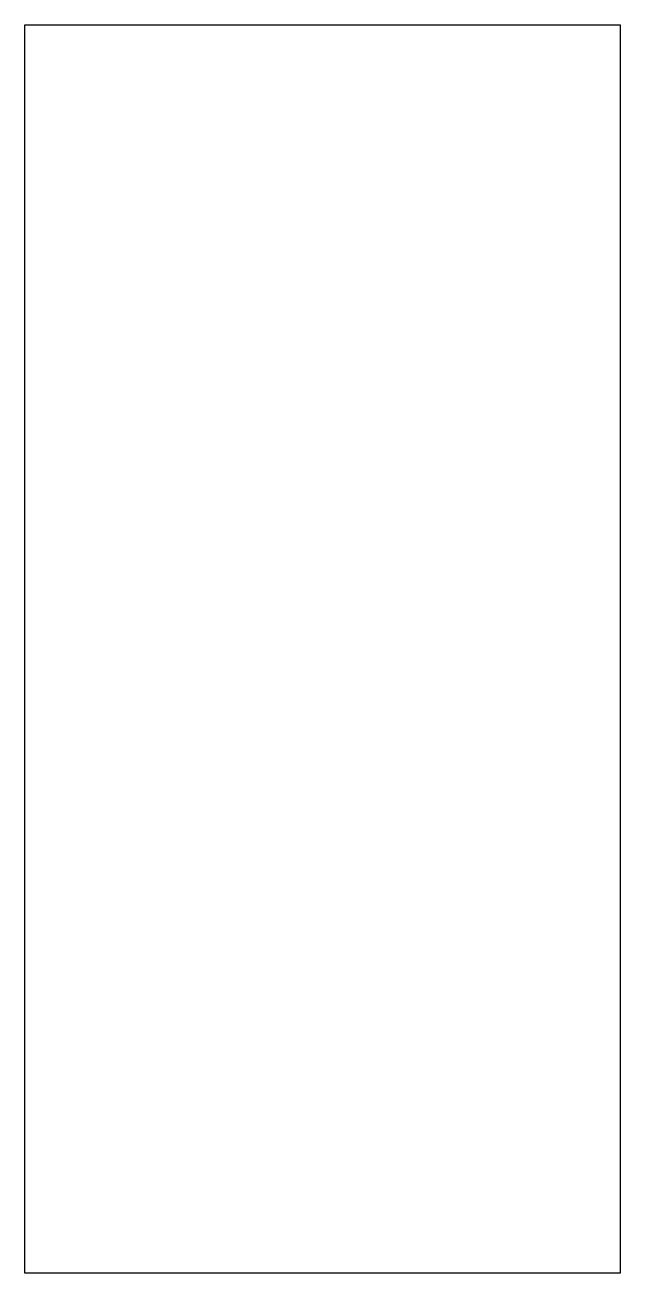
# Model space of a CAD drawing. Header units: millimetres. Extents: x 47.1 to 65.3, y 3.2 to 41.5.
import ezdxf

# ---------------------------------------------------------------- set-up
doc = ezdxf.new("R2010")
doc.units = ezdxf.units.MM

msp = doc.modelspace()

# ---------------------------------------------------------------- linework, layer by layer
for p, q in [((47.0688, 41.5406, -0.1), (65.3312, 41.5406, -0.1)), ((47.0688, 3.1994, -0.1), (47.0688, 41.5406, -0.1)), ((65.3312, 41.5406, -0.1), (65.3312, 3.1994, -0.1)), ((65.3312, 3.1994, -0.1), (47.0688, 3.1994, -0.1))]:
    msp.add_line(p, q)

doc.saveas('drawing.dxf')
